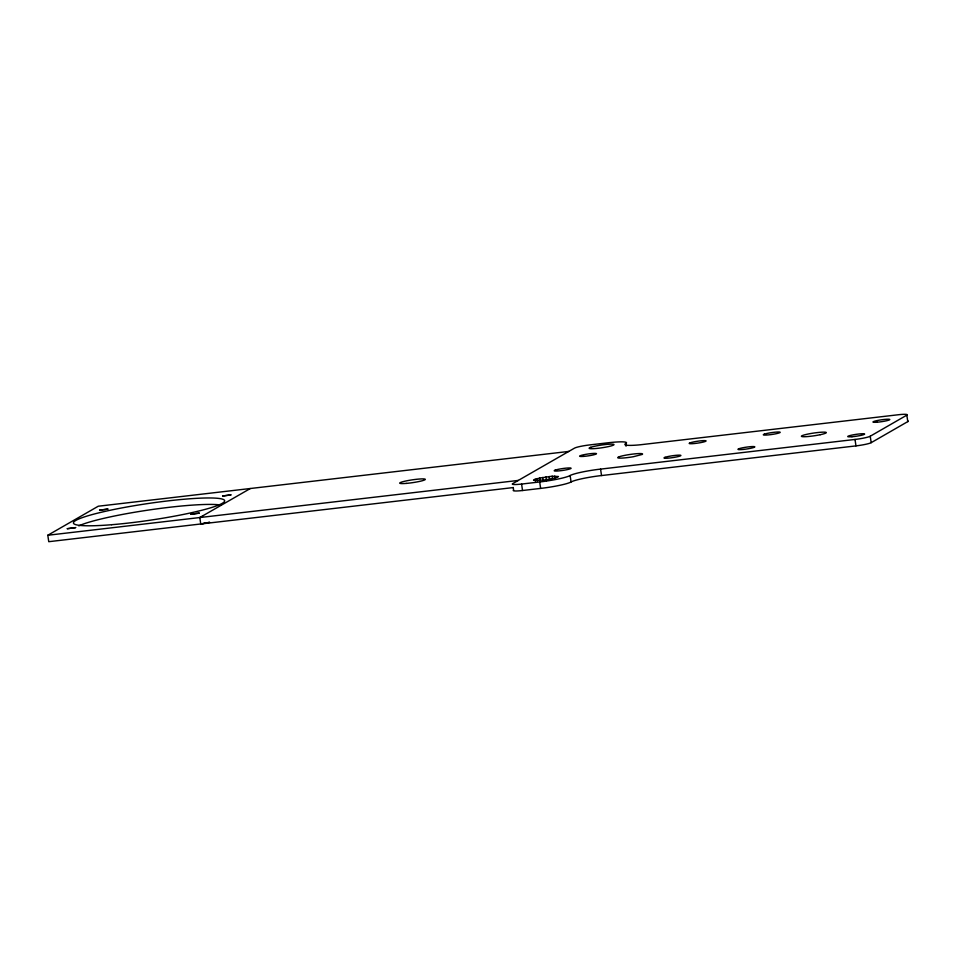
<?xml version="1.0" encoding="UTF-8"?>
<svg xmlns="http://www.w3.org/2000/svg" width="956" height="956" viewBox="0 0 956 956"><rect width="100%" height="100%" fill="white"/><g stroke="black" fill="none" stroke-linecap="round" stroke-linejoin="round"><path stroke-width="1.43" d="M625.678 443.62L625.057 444.062A25.203 2.772 -8.4 0 0 640.4 444.767L899.477 414.617A12.607 1.386 -8.4 0 1 907.148 414.964L870.235 436.223A12.607 1.386 -8.4 0 1 855.011 439.449L597.369 469.492A25.203 2.76 -8.4 0 0 571.162 475.036L570.123 475.526A25.215 2.76 -8.4 0 1 539.674 481.967L521.582 484.059A12.607 1.386 -8.4 0 1 512.679 483.652L574.532 448.125A12.607 1.386 -8.4 0 1 589.756 444.91L607.861 442.807A25.215 2.76 -8.4 0 1 625.678 443.62L626.049 446.201M513.253 487.524L513.623 490.105A12.607 1.386 -8.4 0 0 522.538 490.512L540.63 488.408A25.215 2.76 -8.4 0 0 571.091 481.967L572.118 481.477A25.203 2.76 -8.4 0 1 598.313 475.933L855.967 445.89A12.607 1.386 -8.4 0 0 871.179 442.676L908.104 421.417A12.607 1.386 -8.4 0 0 907.758 420.915M513.348 487.56L48.756 541.694L47.8 535.252L98.277 506.214L568.856 451.423M47.8 535.252L199.804 517.543L250.293 488.54M200.748 523.984L209.531 522.346L200.748 523.984L199.804 517.543L202.505 516.348M535.157 479.231L533.532 480.163L542.841 480.151A12.607 1.386 -8.4 0 0 556.834 477.45L558.471 476.518L552.174 476.219L539.698 478.048L535.157 479.231L535.539 481.812M199.804 517.543L518.319 480.426M906.838 415.191L907.794 421.632M870.235 436.223L871.179 442.676M855.011 439.449L855.967 445.89M600.571 469.097L601.527 475.538M570.123 475.526L571.079 481.979M554.767 476.064L555.149 478.645M552.174 476.219L552.544 478.801M549.15 476.53L549.533 479.099M545.924 476.948L546.497 480.82M542.697 477.474L543.08 480.055M539.698 478.048L540.271 481.92M539.686 481.955L540.63 488.408M537.129 478.645L537.511 481.226M521.582 484.059L522.538 490.512M78.774 525.86A76.42 8.401 -8.4 0 1 149.53 509.906A76.42 8.401 -8.4 0 1 220.884 505.031M67.302 528.704L75.62 527.604L67.302 528.704M99.567 510.181L107.873 509.082L99.567 510.181M190.949 514.22L199.254 513.133L190.949 514.22M222.605 495.997L230.91 494.897L222.605 495.997M590.7 447.324L589.482 447.838A12.607 1.386 -8.4 0 0 596.843 448.412A12.607 1.386 -8.4 0 0 612.378 445.544L613.609 445.03A12.607 1.386 -8.4 0 0 606.247 444.444A12.607 1.386 -8.4 0 0 590.7 447.324M555.281 470.101L554.444 470.46A8.568 0.944 -8.4 0 0 559.451 470.842A8.568 0.944 -8.4 0 0 570.027 468.894L570.851 468.548A8.568 0.944 -8.4 0 0 565.856 468.153A8.568 0.944 -8.4 0 0 555.281 470.101M619.309 456.729L618.078 457.243A12.607 1.386 -8.4 0 0 633.446 456.705L642.205 454.435A12.607 1.386 -8.4 0 0 634.844 453.861A12.607 1.386 -8.4 0 0 619.309 456.729M690.268 442.783L689.431 443.13A8.568 0.944 -8.4 0 0 694.438 443.524A8.568 0.944 -8.4 0 0 705.002 441.576L705.839 441.218A8.568 0.944 -8.4 0 0 700.832 440.824A8.568 0.944 -8.4 0 0 690.268 442.783M665.077 457.315L664.241 457.661A8.568 0.944 -8.4 0 0 669.248 458.055A8.568 0.944 -8.4 0 0 679.812 456.096L680.648 455.749A8.568 0.944 -8.4 0 0 675.641 455.355A8.568 0.944 -8.4 0 0 665.077 457.315M764.394 434.144L763.557 434.49A8.568 0.944 -8.4 0 0 768.564 434.884A8.568 0.944 -8.4 0 0 779.14 432.937L779.977 432.578A8.568 0.944 -8.4 0 0 774.969 432.196A8.568 0.944 -8.4 0 0 764.394 434.144M739.024 448.699L738.187 449.045A8.568 0.944 -8.4 0 0 743.194 449.44A8.568 0.944 -8.4 0 0 753.758 447.492L754.595 447.133A8.568 0.944 -8.4 0 0 749.588 446.751A8.568 0.944 -8.4 0 0 739.024 448.699M820.176 434.717L817.177 435.303A12.607 1.386 -8.4 0 1 801.582 435.984A12.607 1.386 -8.4 0 1 820.977 432.243A12.607 1.386 -8.4 0 1 820.176 434.717M406.228 483.401A12.906 1.41 -8.4 0 0 425.312 479.362A12.906 1.41 -8.4 0 0 406.097 480.94A12.906 1.41 -8.4 0 0 406.228 483.401M851.975 436.737A8.568 0.944 -8.4 0 0 864.654 434.06A8.568 0.944 -8.4 0 0 851.88 435.1A8.568 0.944 -8.4 0 0 851.975 436.737M877.166 422.205A8.568 0.944 -8.4 0 0 889.845 419.529A8.568 0.944 -8.4 0 0 877.094 420.568A8.568 0.944 -8.4 0 0 877.166 422.205M583.829 456.382A8.568 0.944 -8.4 0 0 596.508 453.706A8.568 0.944 -8.4 0 0 583.746 454.745A8.568 0.944 -8.4 0 0 583.829 456.382M111.625 524.713A76.42 8.401 -8.4 0 0 224.648 500.801A76.42 8.401 -8.4 0 0 110.836 510.122A76.42 8.401 -8.4 0 0 111.625 524.713"/></g></svg>
